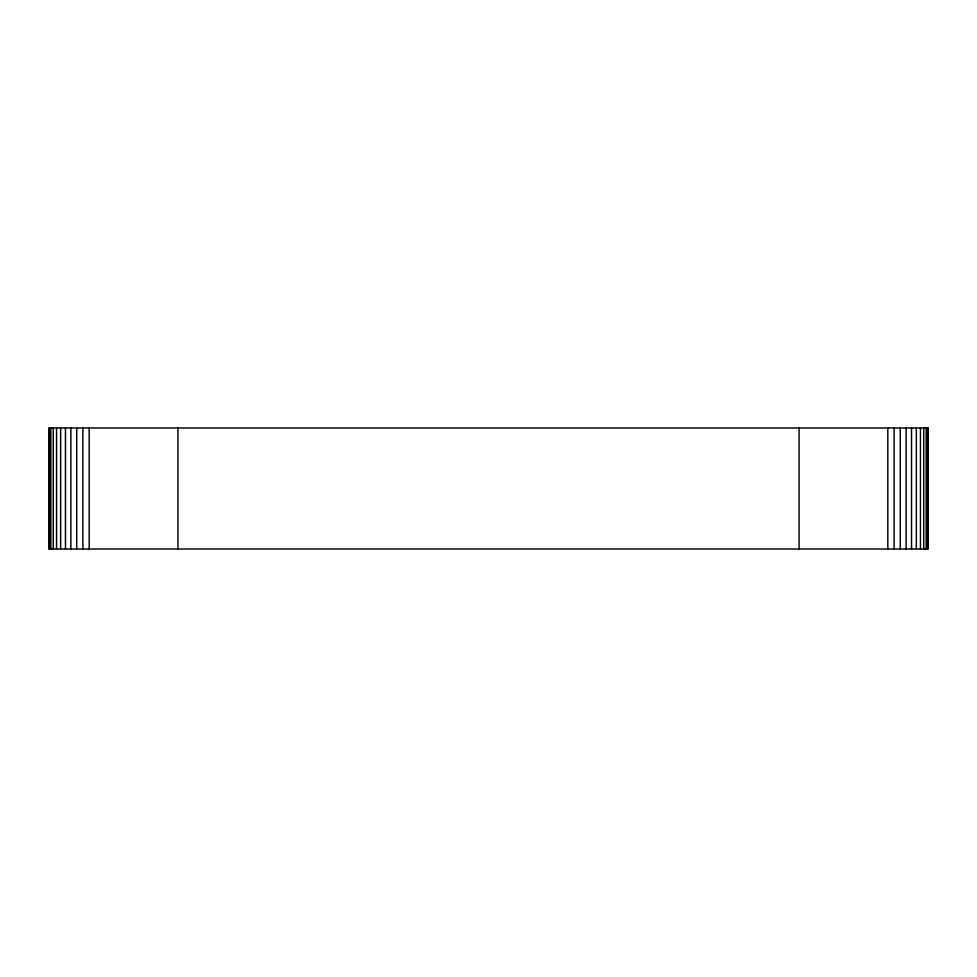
<?xml version="1.0" encoding="UTF-8"?>
<svg xmlns="http://www.w3.org/2000/svg" width="977" height="977" viewBox="0 0 977 977"><rect width="100%" height="100%" fill="white"/><g stroke="black" fill="none" stroke-linecap="round" stroke-linejoin="round"><path stroke-width="1.47" d="M927.649 427.999L927.649 549.001M926.172 427.999L926.172 549.001M923.753 427.999L923.753 549.001M920.444 427.999L920.444 549.001M916.341 427.999L916.341 549.001M911.529 427.999L911.529 549.001M906.131 427.999L906.131 549.001M900.281 427.999L900.281 549.001M894.126 427.999L894.126 549.001M887.812 427.999L887.812 549.001M799.076 427.999L799.076 549.001M177.924 427.999L177.924 549.001M89.188 427.999L89.188 549.001M82.874 427.999L82.874 549.001M76.719 427.999L76.719 549.001M70.869 427.999L70.869 549.001M65.471 427.999L65.471 549.001M60.659 427.999L60.659 549.001M56.556 427.999L56.556 549.001M53.246 427.999L53.246 549.001M50.828 427.999L50.828 549.001M49.351 427.999L49.351 549.001M928.15 427.999L48.85 427.999L48.85 549.001L928.15 549.001L928.15 427.999"/></g></svg>
